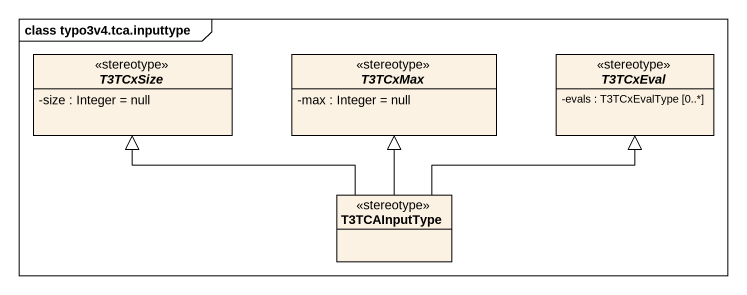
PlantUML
@startuml
mainframe class typo3v4.tca.inputtype
hide circle
hide empty members
skinparam classAttributeIconSize 0
abstract class T3TCxSize <<stereotype>> {
  -size : Integer = null
}
abstract class T3TCxMax <<stereotype>> {
  -max : Integer = null
}
abstract class T3TCxEval <<stereotype>> {
  -evals : T3TCxEvalType [0..*]
}
class T3TCAInputType <<stereotype>>
T3TCAInputType -left-|> T3TCxSize
T3TCAInputType -up-|> T3TCxMax
T3TCAInputType -right-|> T3TCxEval
@enduml
